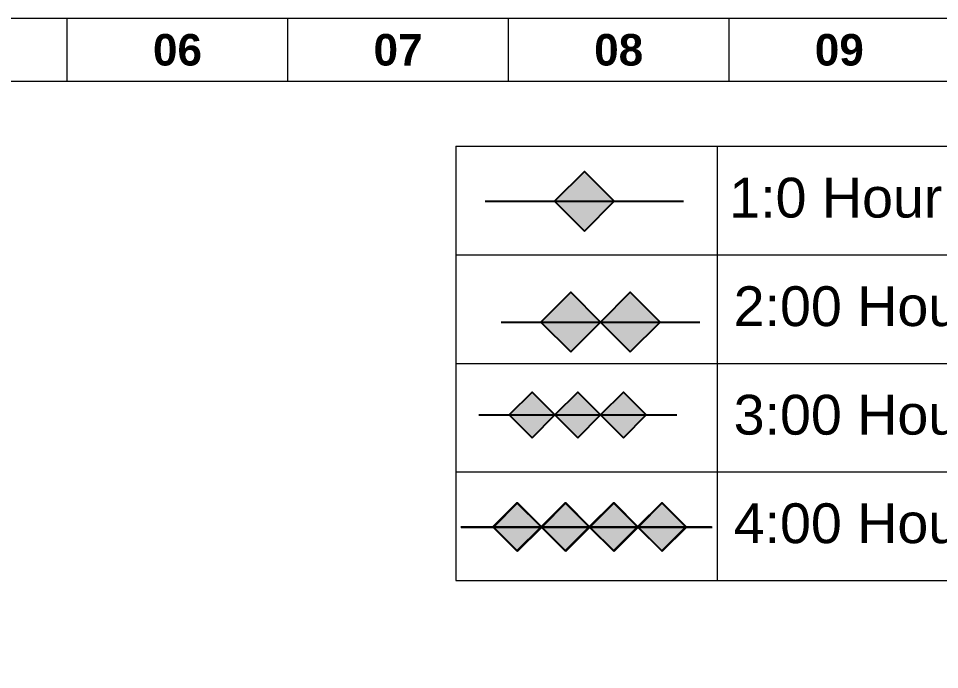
# Model space of a CAD drawing. Header units: inches. Extents: x -250485 to 735580, y -140410 to 288049.
# Drawn here: x 31595.5 to 32061, y 21880.7 to 22209.6 of the extents above; entities that cross this region are included whole.
import ezdxf

# ---------------------------------------------------------------- set-up
doc = ezdxf.new("R2010")
doc.units = ezdxf.units.IN
doc.header["$MEASUREMENT"] = 0
doc.layers.add('fire rated wall', color=7, linetype='Continuous')
doc.layers.add('legend', color=7, linetype='Continuous')
for name, color, linetype, lineweight in [('Inline', 7, 'Continuous', 0), ('Layer1', 134, 'Continuous', 0), ('Outline', 7, 'Continuous', 0), ('Scale', 7, 'Continuous', 0), ('Scale_Text', 7, 'Continuous', 0), ('Titelblk', 7, 'Continuous', 25), ('TITLE', 7, 'Continuous', 20)]:
    doc.layers.add(name, color=color, linetype=linetype, lineweight=lineweight)
doc.styles.add('legend', font='arial.ttf')
doc.styles.get("Standard").update_dxf_attribs({"font": 'arialbd.ttf', "height": 24})

# ---------------------------------------------------------------- blocks, each defined once
blk = doc.blocks.new('PAGE')
at = {"layer": 'Inline', "color": 252, "lineweight": 15}
blk.add_lwpolyline([(178051640.63, 22656441.11), (178051640.63, 22657235.79), (178050505.36, 22657235.79), (178050505.36, 22656441.11)], close=True, dxfattribs=at)
at = {"layer": 'Outline', "color": 252, "lineweight": 15}
blk.add_line((178051662.57, 22657252.66), (178050483.42, 22657252.66), dxfattribs=at)
at = {"layer": 'Scale', "color": 252, "lineweight": 9}
for p, q in [((178050778.01, 22657235.79), (178050778.01, 22657252.66)), ((178050837.01, 22657235.79), (178050837.01, 22657252.66)), ((178050896, 22657235.79), (178050896, 22657252.66)), ((178050955, 22657235.79), (178050955, 22657252.66))]:
    blk.add_line(p, q, dxfattribs=at)
at = {"layer": 'Scale_Text', "color": 252, "lineweight": 13, "char_height": 8.435, "width": 2.5102, "attachment_point": 5}
for s, insert in [('06', (178050807.51, 22657244.22)), ('07', (178050866.5, 22657244.22)), ('08', (178050925.5, 22657244.22)), ('09', (178050984.5, 22657244.22))]:
    blk.add_mtext(s, dxfattribs=dict(at, insert=insert))
blk = doc.blocks.new('Title')
at = {"layer": 'Titelblk', "color": 3, "linetype": 'Continuous', "lineweight": 0, "xscale": 3.014611567961765, "yscale": 3.014611567959946, "zscale": 3.014611567966516}
blk.add_blockref('PAGE', (-536855255.83, -68388223.96), dxfattribs=at)
blk = doc.blocks.new('gfdf')
at = {"layer": 'fire rated wall'}
h = blk.add_hatch(color=1, dxfattribs=at)
h.dxf.hatch_style = 1
h.paths.add_polyline_path([(9432340.03, -5613482.78), (9432327.28, -5613470.03), (9432314.53, -5613482.78)])
h.paths.add_polyline_path([(9432314.53, -5613482.78), (9432327.28, -5613495.53), (9432340.03, -5613482.78)])
at = {"layer": 'fire rated wall', "color": 1, "elevation": 0}
blk.add_lwpolyline([(9432327.28, -5613495.53), (9432340.03, -5613482.78), (9432327.28, -5613470.03), (9432314.53, -5613482.78)], close=True, dxfattribs=at)
blk.add_lwpolyline([(9432284.77, -5613482.78), (9432369.79, -5613482.78)], dxfattribs=at)
blk = doc.blocks.new('bfg')
at = {"layer": 'fire rated wall'}
h = blk.add_hatch(color=1, dxfattribs=at)
h.dxf.hatch_style = 1
h.paths.add_polyline_path([(9432308.67, -5613534.51), (9432321.43, -5613547.26), (9432334.18, -5613534.51)])
h.paths.add_polyline_path([(9432334.18, -5613534.51), (9432321.43, -5613521.75), (9432308.67, -5613534.51)])
h.paths.add_polyline_path([(9432334.18, -5613534.51), (9432359.68, -5613534.51), (9432346.93, -5613521.75)])
h.paths.add_polyline_path([(9432334.18, -5613534.51), (9432346.93, -5613547.26), (9432359.68, -5613534.51)])
at = {"layer": 'fire rated wall', "color": 1, "elevation": 0}
for points in [[(9432321.43, -5613547.26), (9432334.18, -5613534.51), (9432321.43, -5613521.75), (9432308.67, -5613534.51)], [(9432346.93, -5613547.26), (9432359.68, -5613534.51), (9432346.93, -5613521.75), (9432334.18, -5613534.51)]]:
    blk.add_lwpolyline(points, close=True, dxfattribs=at)
blk.add_lwpolyline([(9432291.67, -5613534.51), (9432376.69, -5613534.51)], dxfattribs=at)
blk = doc.blocks.new('gdg')
at = {"layer": 'fire rated wall'}
h = blk.add_hatch(color=1, dxfattribs=at)
h.dxf.hatch_style = 1
h.paths.add_polyline_path([(9432288.36, -5613575.81), (9432298.69, -5613586.13), (9432309.02, -5613575.81)])
h.paths.add_polyline_path([(9432309.02, -5613575.81), (9432298.69, -5613565.48), (9432288.36, -5613575.81)])
h.paths.add_polyline_path([(9432309.02, -5613575.81), (9432329.68, -5613575.81), (9432319.35, -5613565.48)])
h.paths.add_polyline_path([(9432309.02, -5613575.81), (9432319.35, -5613586.13), (9432329.68, -5613575.81)])
h = blk.add_hatch(color=1, dxfattribs=at)
h.dxf.hatch_style = 1
h.paths.add_polyline_path([(9432329.68, -5613575.81), (9432340.01, -5613586.13), (9432350.33, -5613575.81)])
h.paths.add_polyline_path([(9432350.33, -5613575.81), (9432340.01, -5613565.48), (9432329.68, -5613575.81)])
h.paths.add_polyline_path([(9432350.33, -5613575.81), (9432370.99, -5613575.81), (9432360.66, -5613565.48)])
h.paths.add_polyline_path([(9432350.33, -5613575.81), (9432360.66, -5613586.13), (9432370.99, -5613575.81)])
at = {"layer": 'fire rated wall', "color": 1, "elevation": 0}
for points in [[(9432298.69, -5613586.13), (9432309.02, -5613575.81), (9432298.69, -5613565.48), (9432288.36, -5613575.81)], [(9432319.35, -5613586.13), (9432329.68, -5613575.81), (9432319.35, -5613565.48), (9432309.02, -5613575.81)], [(9432340.01, -5613586.13), (9432350.33, -5613575.81), (9432340.01, -5613565.48), (9432329.68, -5613575.81)], [(9432360.66, -5613586.13), (9432370.99, -5613575.81), (9432360.66, -5613565.48), (9432350.33, -5613575.81)]]:
    blk.add_lwpolyline(points, close=True, dxfattribs=at)
blk.add_lwpolyline([(9432274.59, -5613575.81), (9432381.96, -5613575.81)], dxfattribs=at)
blk = doc.blocks.new('3HR RATE')
at = {"layer": 'fire rated wall', "xscale": 1.292997314696549, "yscale": 1.292997314696549, "zscale": 1.292997314696549}
for p in [(-12191616.17, 7245476.71), (-12191583.19, 7245476.71)]:
    blk.add_blockref('bfg', p, dxfattribs=at)

msp = doc.modelspace()

# ---------------------------------------------------------------- linework, layer by layer
at = {"layer": 'legend', "lineweight": 9}
for p, q in [((31816.48, 22145.01), (31816.48, 21925.66)), ((31816.48, 22145.01), (32291.92, 22145.01)), ((31948.65, 22145.01), (31948.65, 21925.66)), ((31816.48, 22090.17), (32291.92, 22090.17)), ((31816.48, 22035.33), (32291.92, 22035.33)), ((31816.48, 21980.5), (32291.92, 21980.5)), ((31816.48, 21925.66), (32291.92, 21925.66))]:
    msp.add_line(p, q, dxfattribs=at)

# ---------------------------------------------------------------- block references
at = {"layer": 'fire rated wall', "xscale": 1.180317858519629, "yscale": 1.180317858519629, "zscale": 1.180317858519629}
for name, p in [('gfdf', (-11101262.83, 6647811.25)), ('bfg', (-11101262.83, 6647811.25)), ('gdg', (-11101263.16, 6647756.53)), ('gdg', (-11101262.83, 6647756.42))]:
    msp.add_blockref(name, p, dxfattribs=at)
at = {"layer": 'Layer1', "xscale": 0.7000000000007276, "yscale": 0.7000000000007276, "zscale": 0.7000000000007276}
msp.add_blockref('3HR RATE', (28810.03, 30975.14), dxfattribs=at)
at = {"layer": 'TITLE', "xscale": 0.6269545389804989, "yscale": 0.6269545389804989, "zscale": 0.6269545337923679}
msp.add_blockref('Title', (95143.6, 75756.56), dxfattribs=at)

# ---------------------------------------------------------------- texts
at = {"layer": 'legend', "style": 'legend'}
for s, p in [('1:0 Hour Rated Wall', (31954.73, 22109.03)), ('2:00 Hour Rated Wall', (31956.96, 22054.19)), ('3:00 Hour Rated Wall', (31956.96, 21999.36)), ('4:00 Hour Rated Wall', (31956.96, 21944.52))]:
    msp.add_text(s, height=20.1065, dxfattribs=at).set_placement(p)

doc.saveas('drawing.dxf')
